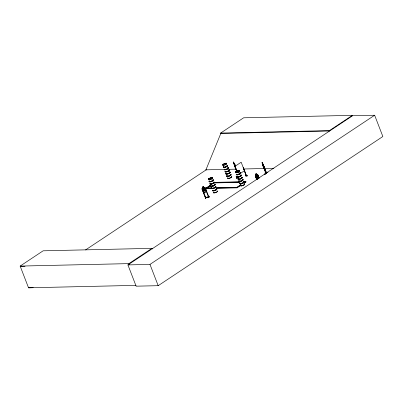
<?xml version="1.0" encoding="UTF-8"?>
<svg xmlns="http://www.w3.org/2000/svg" width="403" height="403" viewBox="0 0 403 403"><rect width="100%" height="100%" fill="white"/><g stroke="black" fill="none" stroke-linecap="round" stroke-linejoin="round"><path stroke-width="0.6" d="M202.246 189.486L202.548 189.38L205.792 197.954L205.737 197.566L208.683 196.548M202.513 187.047L203.611 186.67L202.513 187.047L202.966 188.13M203.047 191.672L203.822 192.584L206.401 191.672L206.341 190.513M203.822 192.584L206.361 191.647L206.301 190.523L205.223 187.733M204.014 187.727L203.611 186.67M205.52 188.387L205.218 188.493L208.502 197.012L208.416 196.629M205.47 197.45L205.288 198.634L205.334 197.52M205.293 198.608L205.444 197.309M208.819 197.41L208.799 196.14L208.779 197.238M209.021 196.241L208.981 197.329L209.041 196.251M234.551 165.301L234.566 165.069C236.027 166.711 234.803 165.306 234.138 163.976M237.019 176.101L237.05 176.967L237.236 175.97M236.133 176.62L236.45 176.509L236.133 176.62L236.899 177.189L236.783 178.307L237.085 177.3L238.012 177.658L237.085 177.3M236.783 178.307L237.11 178.191L237.196 177.31M236.899 178.317L237.009 177.199L236.249 176.63M262.424 164.243L262.121 162.545L263.648 167.144L263.29 166.494M262.111 163.069L262.131 162.595M262.388 164.253L262.575 163.336L266.257 172.736M262.539 163.638L262.585 163.376M263.104 164.182L266.368 172.806L262.741 163.593M263.325 166.308L262.635 164.001L266.197 173.713M264 168.449L264.192 167.532L263.824 166.399L264.207 167.557L264.041 168.439L262.373 164.222L266.081 173.748M264.433 174.454L265.542 173.995M264.655 173.214L268 172.146M264.433 174.459L266.051 173.668M266.131 172.524L266.403 172.771M256.686 179.486L255.331 176.01L255.492 175.456L257.3 174.242L257.693 174.449L259.013 177.93M209.021 178.937L209.293 178.907M209.298 178.781L209.53 178.64L209.086 178.811M209.359 178.64L209.671 178.71L209.389 178.841M211.696 178.811L211.797 178.665M223.61 164.459L223.836 164.248M225.751 164.359L225.892 164.359M225.801 164.369L225.892 164.187M236.45 171.89L236.178 171.915L236.601 171.829M236.601 171.794L236.289 171.723M238.903 171.668L238.631 171.829L238.984 171.703M238.697 171.743L238.742 171.764M151.392 249.321L127.917 264.907L136.128 286.18L158.188 285.682L382.85 136.511L374.639 115.238L352.585 115.737L352.429 115.339L243.649 117.797L220.648 133.071L220.804 133.469L205.918 169.859L206.17 169.849M256.006 175.139L255.754 175.748L256.51 177.703L257.22 178.277L257.945 177.794L258.011 176.695L257.255 174.741L256.731 174.65M202.235 188.372L202.004 188.861L205.56 198.034L208.84 196.886L205.258 187.707L204.764 187.455L202.205 188.352L201.958 188.856L205.565 197.974M266.071 173.497L266.282 172.585L265.965 173.426M236.752 171.557L234.783 166.454L241.17 162.213L246.424 175.904M209.52 178.801L209.177 178.972M223.665 164.323L223.514 164.369M211.53 178.665L211.782 178.685M225.907 164.192L225.756 164.238M241.548 178.418L241.261 178.489M246.429 175.582L246.329 175.975M205.671 197.641L205.379 197.737L205.676 197.586M205.495 198.009L208.804 196.85M246.45 175.955L243.246 167.381L246.344 175.965M245.392 175.864L247.739 175.814L245.326 175.879M255.996 175.119L255.562 174.071L256.368 173.552L258.333 178.806M256.142 175.486L256.867 174.998M256.897 177.441L257.623 176.952M256.983 179.34L255.885 176.504L255.673 176.645M258.802 178.071L257.703 175.234L258.001 175.088L259.094 177.93M33.227 287.712L28.532 287.797L20.15 266.081L43.146 250.812L151.931 248.349L152.168 248.968L151.916 248.973L352.585 115.737M85.537 249.946L206.2 169.829L205.948 169.834L224.395 169.416M212.129 188.403L205.893 188.544L205.792 188.282L210.749 184.987M239.281 182.373L214.341 182.937L214.24 182.67L214.703 182.363L239.019 181.813M206.714 187.959L210.704 185.309M205.893 188.544L206.255 187.969L211.867 187.843M207.359 187.571L210.351 185.587M214.341 182.937L214.703 182.363M207.313 187.894L210.804 185.576M240.526 173.33L244.455 170.721M240.969 184.624L236.974 187.274L237.08 187.541M243.961 182.64L244.959 181.975M240.923 184.947L236.964 187.571L237.07 187.838L241.024 185.214M243.916 182.957L245.875 181.657L245.981 181.924L244.017 183.224M20.15 266.081L128.935 263.617L151.931 248.349M220.648 133.071L329.432 130.607L352.429 115.339M127.917 264.907L149.976 264.408L374.639 115.238M223.333 164.414L223.615 164.333M238.4 178.796L238.082 178.907L238.4 178.796A2.222 0.625 -21.1 0 0 240.153 179.149A2.222 0.625 -21.1 0 0 241.996 177.506M209.414 178.741L209.464 178.61M236.662 171.839L236.269 171.955M234.355 165.18L235.967 169.084M233.659 162.167L235.281 166.384L235.014 166.157M233.649 163.129L233.584 162.812L233.836 163.003M233.634 163.109L233.619 162.797M234.878 164.389L235.533 166.091M234.717 165.915L235.246 167.018M208.769 196.916L208.416 196.684M223.549 164.278L223.403 164.409M209.263 178.751L209.625 178.675M262.489 163.603L262.121 162.545M209.399 178.746L209.661 178.685M255.562 174.071L257.608 179.29M255.331 176.01L256.766 179.481M257.703 175.234L258.882 178.071M255.885 176.504L256.897 179.34M220.804 133.469L329.589 131.005L329.432 130.607M228.788 169.32L235.69 169.164M243.845 168.978L273.954 168.298M243.382 181.713L245.875 181.657M214.24 182.67L239.8 182.091M243.543 182.01L245.981 181.924M245.059 182.242L245.513 182.232L245.412 181.965M215.61 187.758L237.432 187.264L237.533 187.531L216.335 188.01M205.792 188.282L212.028 188.141M216.492 188.307L237.07 187.838M28.532 287.797L136.058 285.364M20.392 266.7L25.087 266.615M236.339 176.499L237.05 176.967M234.415 164.58L235.201 165.991M234.702 165.416L234.979 165.633M235.78 168.207L236.057 168.429M233.7 162.177L233.372 161.93L236.838 171.169M233.513 162.187L233.649 162.535M233.584 162.812L234.259 163.401M234.692 165.321L234.959 165.547L233.911 163.265L234.642 164.706M256.444 178.801L257.114 179.683L256.419 178.821M234.843 165.285L235.125 165.754M234.652 165.462L235.191 166.691M234.546 165.2L235.156 166.499L235.075 165.845M265.96 173.245L262.434 164.006M235.397 166.056L234.284 163.356L235.423 166.142M235.634 167.713L233.936 163.366L234.778 165.593M233.669 163.094L236.757 171.104M214.693 182.66L214.794 182.927M203.586 186.715L203.989 187.773L204.674 187.919L205.429 189.873L205.203 190.901L204.18 191.259L203.303 190.614L202.553 188.659L202.966 188.12L202.563 187.073M149.976 264.408L158.188 285.682M128.935 263.617L129.388 264.791M235.342 166.973L235.564 167.829M234.339 164.862L234.37 165.2M258.751 177.26L258.938 178.458M227.856 167.754A2.257 0.635 -21.1 0 1 226.864 169.235A2.257 0.635 -21.1 0 1 224.3 169.29M228.592 169.739A2.222 0.625 -21.1 0 1 227.614 171.194A2.222 0.625 -21.1 0 1 225.096 171.25M226.949 165.406A2.257 0.635 -21.1 0 1 225.957 166.882A2.257 0.635 -21.1 0 1 223.398 166.943M226.98 165.557A2.227 0.63 -21.1 0 1 226.002 167.013A2.227 0.63 -21.1 0 1 223.479 167.074M227.806 167.633A2.257 0.635 -21.1 0 1 226.818 169.114A2.257 0.635 -21.1 0 1 224.254 169.169M227.735 167.512A2.227 0.63 -21.1 0 1 226.758 168.968A2.227 0.63 -21.1 0 1 224.229 169.028M228.209 167.93A2.222 0.625 -21.1 0 1 226.637 169.472A2.222 0.625 -21.1 0 1 224.385 169.416M227.232 165.311A2.257 0.635 -21.1 0 1 225.363 166.978A2.257 0.635 -21.1 0 1 223.569 166.58M227.151 165.19A2.222 0.625 -21.1 0 1 225.307 166.832A2.222 0.625 -21.1 0 1 223.544 166.439M229.166 169.985A2.222 0.625 -21.1 0 1 227.126 171.537A2.222 0.625 -21.1 0 1 225.146 171.381M229.529 172.096A2.257 0.635 -21.1 0 1 229.619 172.983A2.257 0.635 -21.1 0 1 226.783 174.086A2.257 0.635 -21.1 0 1 226.194 173.396M230.315 174.202A2.227 0.63 -21.1 0 1 230.405 175.073A2.227 0.63 -21.1 0 1 227.604 176.166A2.227 0.63 -21.1 0 1 227.03 175.481M229.564 172.247A2.227 0.63 -21.1 0 1 229.65 173.119A2.227 0.63 -21.1 0 1 226.854 174.212A2.227 0.63 -21.1 0 1 226.274 173.527M229.483 171.975A2.257 0.635 -21.1 0 1 228.491 173.456A2.257 0.635 -21.1 0 1 225.932 173.517M229.408 171.854A2.222 0.625 -21.1 0 1 228.43 173.31A2.222 0.625 -21.1 0 1 225.912 173.371M230.723 174.353A2.257 0.635 -21.1 0 1 228.849 176.02A2.257 0.635 -21.1 0 1 227.055 175.622M230.793 174.625A2.222 0.625 -21.1 0 1 228.949 176.267A2.222 0.625 -21.1 0 1 227.181 175.874M231.498 176.459A2.222 0.625 -21.1 0 1 229.66 178.101A2.222 0.625 -21.1 0 1 227.891 177.708M230.768 174.474A2.257 0.635 -21.1 0 1 228.899 176.141A2.257 0.635 -21.1 0 1 227.101 175.743M229.05 170.111A2.222 0.625 -21.1 0 1 227.211 171.754A2.222 0.625 -21.1 0 1 225.443 171.366M231.549 176.585A2.222 0.625 -21.1 0 1 229.71 178.227A2.222 0.625 -21.1 0 1 227.942 177.839M229.01 169.99A2.227 0.63 -21.1 0 1 227.438 171.537A2.227 0.63 -21.1 0 1 225.176 171.482M214.195 182.433A2.222 0.625 -21.1 0 1 212.154 183.985A2.222 0.625 -21.1 0 1 210.175 183.833M213.671 182.317A2.222 0.625 -21.1 0 1 213.993 182.342M213.64 182.166A2.257 0.635 -21.1 0 1 212.648 183.647A2.257 0.635 -21.1 0 1 210.089 183.703M213.922 182.07A2.257 0.635 -21.1 0 1 212.054 183.738A2.257 0.635 -21.1 0 1 210.26 183.345M213.091 179.995A2.227 0.63 -21.1 0 1 211.52 181.536A2.227 0.63 -21.1 0 1 209.263 181.486M213.847 181.949A2.227 0.63 -21.1 0 1 212.003 183.592A2.227 0.63 -21.1 0 1 210.23 183.204M214.703 184.176A2.222 0.625 -21.1 0 1 213.132 185.718A2.222 0.625 -21.1 0 1 210.88 185.667M213.016 179.723A2.257 0.635 -21.1 0 1 211.147 181.39A2.257 0.635 -21.1 0 1 209.353 180.997M212.935 179.602A2.222 0.625 -21.1 0 1 211.096 181.244A2.222 0.625 -21.1 0 1 209.328 180.856M213.066 179.844A2.257 0.635 -21.1 0 1 211.192 181.511A2.257 0.635 -21.1 0 1 209.399 181.118M214.754 184.302A2.227 0.63 -21.1 0 1 213.182 185.848A2.227 0.63 -21.1 0 1 210.925 185.793A2.222 0.625 -21.1 0 0 213.459 185.753A2.222 0.625 -21.1 0 0 214.431 184.297M215.318 186.513A2.257 0.635 -21.1 0 1 214.325 187.989A2.257 0.635 -21.1 0 1 211.766 188.05M216.104 188.619A2.227 0.63 -21.1 0 1 215.126 190.075A2.227 0.63 -21.1 0 1 212.598 190.13M215.348 186.665A2.227 0.63 -21.1 0 1 214.633 188.005A2.227 0.63 -21.1 0 1 211.766 188.377M216.713 188.856A2.257 0.635 -21.1 0 1 214.915 190.332A2.257 0.635 -21.1 0 1 212.547 190.478M216.174 188.74A2.257 0.635 -21.1 0 1 216.507 188.765M215.267 186.393A2.257 0.635 -21.1 0 1 214.28 187.869A2.257 0.635 -21.1 0 1 211.716 187.929M216.577 189.037A2.222 0.625 -21.1 0 1 215.006 190.579A2.222 0.625 -21.1 0 1 212.754 190.523M217.489 190.962A2.222 0.625 -21.1 0 1 215.444 192.513A2.222 0.625 -21.1 0 1 213.464 192.357M216.552 188.886A2.257 0.635 -21.1 0 1 214.96 190.453A2.257 0.635 -21.1 0 1 212.668 190.397M215.519 186.297A2.222 0.625 -21.1 0 1 213.948 187.838A2.222 0.625 -21.1 0 1 211.696 187.783M215.041 184.619A2.222 0.625 -21.1 0 1 212.996 186.166A2.222 0.625 -21.1 0 1 211.016 186.015M215.001 184.488A2.227 0.63 -21.1 0 1 212.945 186.045A2.227 0.63 -21.1 0 1 210.96 185.894M217.333 191.002A2.222 0.625 -21.1 0 1 215.766 192.543A2.222 0.625 -21.1 0 1 213.514 192.488M239.891 172.796A2.257 0.635 -21.1 0 1 238.903 174.277A2.257 0.635 -21.1 0 1 236.339 174.338M240.677 174.902A2.227 0.63 -21.1 0 1 239.699 176.363A2.227 0.63 -21.1 0 1 237.176 176.418M239.926 172.947A2.227 0.63 -21.1 0 1 239.206 174.287A2.227 0.63 -21.1 0 1 236.344 174.665M240.752 175.028A2.257 0.635 -21.1 0 1 239.76 176.504A2.257 0.635 -21.1 0 1 237.201 176.564M239.845 172.675A2.257 0.635 -21.1 0 1 238.853 174.156A2.257 0.635 -21.1 0 1 236.294 174.217M241.15 175.325A2.222 0.625 -21.1 0 1 239.584 176.867A2.222 0.625 -21.1 0 1 237.332 176.811M242.062 177.249A2.222 0.625 -21.1 0 1 240.017 178.801A2.222 0.625 -21.1 0 1 238.037 178.645M241.13 175.174A2.257 0.635 -21.1 0 1 239.533 176.736A2.257 0.635 -21.1 0 1 237.246 176.685M240.092 172.58A2.222 0.625 -21.1 0 1 238.526 174.121A2.222 0.625 -21.1 0 1 236.274 174.071M241.916 177.295A2.222 0.625 -21.1 0 1 240.344 178.836A2.222 0.625 -21.1 0 1 238.092 178.786M242.475 179.491A2.257 0.635 -21.1 0 1 242.566 180.378A2.257 0.635 -21.1 0 1 239.725 181.481A2.257 0.635 -21.1 0 1 239.14 180.791M242.43 179.37A2.257 0.635 -21.1 0 1 242.52 180.257A2.257 0.635 -21.1 0 1 239.679 181.36A2.257 0.635 -21.1 0 1 239.095 180.67M242.349 179.249A2.222 0.625 -21.1 0 1 241.377 180.705A2.222 0.625 -21.1 0 1 238.853 180.761M243.664 181.743A2.257 0.635 -21.1 0 1 241.795 183.41A2.257 0.635 -21.1 0 1 240.002 183.017M242.833 179.667A2.227 0.63 -21.1 0 1 240.989 181.31A2.227 0.63 -21.1 0 1 239.216 180.922M243.588 181.622A2.227 0.63 -21.1 0 1 241.745 183.264A2.227 0.63 -21.1 0 1 239.971 182.876M243.734 182.015A2.222 0.625 -21.1 0 1 242.168 183.556A2.222 0.625 -21.1 0 1 239.911 183.506M244.445 183.849A2.222 0.625 -21.1 0 1 242.601 185.491A2.222 0.625 -21.1 0 1 240.833 185.103M243.709 181.864A2.257 0.635 -21.1 0 1 241.84 183.531A2.257 0.635 -21.1 0 1 240.047 183.138M241.956 177.38A2.227 0.63 -21.1 0 1 240.107 179.028A2.227 0.63 -21.1 0 1 238.334 178.64M244.495 183.98A2.222 0.625 -21.1 0 1 242.651 185.622A2.222 0.625 -21.1 0 1 240.883 185.234M244.47 183.904A2.227 0.63 -21.1 0 1 242.621 185.551A2.227 0.63 -21.1 0 1 240.848 185.158M204.558 188.02L204.301 189.42C206.286 190.186 205.233 191.244 204.16 189.732C204.25 191.551 202.986 191.344 203.853 189.581C201.878 188.886 203.026 187.793 203.994 189.259L204.2 188.11L204.558 188.02M263.658 166.318L263.199 165.588C264.66 169.92 261.537 162.066 263.023 165.114L262.701 163.845L263.658 166.318M256.268 173.864L255.799 174.177L255.935 174.529L256.399 174.212L256.268 173.864M203.47 186.952L202.81 187.183L202.946 187.531L203.606 187.304L203.47 186.952M204.125 188.11L203.102 188.468L203.853 190.423L204.88 190.065L204.125 188.11M223.509 165.129A2.222 0.625 -21.1 0 0 226.657 163.457A2.222 0.625 -21.1 0 0 223.554 163.956A2.222 0.625 -21.1 0 0 223.509 165.129M223.589 165.331A2.222 0.625 -21.1 0 0 226.733 163.663A2.222 0.625 -21.1 0 0 223.63 164.162A2.222 0.625 -21.1 0 0 223.589 165.331M209.298 179.542A2.222 0.625 -21.1 0 0 212.441 177.874A2.222 0.625 -21.1 0 0 209.338 178.373A2.222 0.625 -21.1 0 0 209.298 179.542M209.374 179.748A2.222 0.625 -21.1 0 0 212.522 178.076A2.222 0.625 -21.1 0 0 209.419 178.574A2.222 0.625 -21.1 0 0 209.374 179.748M209.323 179.632A2.227 0.63 -21.1 0 0 212.482 177.955A2.227 0.63 -21.1 0 0 209.369 178.458A2.227 0.63 -21.1 0 0 209.323 179.632M236.455 172.524A2.222 0.625 -21.1 0 0 239.599 170.852A2.222 0.625 -21.1 0 0 236.496 171.351A2.227 0.63 -21.1 0 0 236.455 172.534A2.227 0.63 -21.1 0 0 239.614 170.857A2.227 0.63 -21.1 0 0 236.496 171.361A2.222 0.625 -21.1 0 0 236.455 172.524M236.531 172.726A2.222 0.625 -21.1 0 0 239.679 171.053A2.222 0.625 -21.1 0 0 236.576 171.552A2.222 0.625 -21.1 0 0 236.531 172.726M236.48 172.605A2.227 0.63 -21.1 0 0 239.639 170.927A2.227 0.63 -21.1 0 0 236.526 171.426A2.227 0.63 -21.1 0 0 236.48 172.605"/></g></svg>
